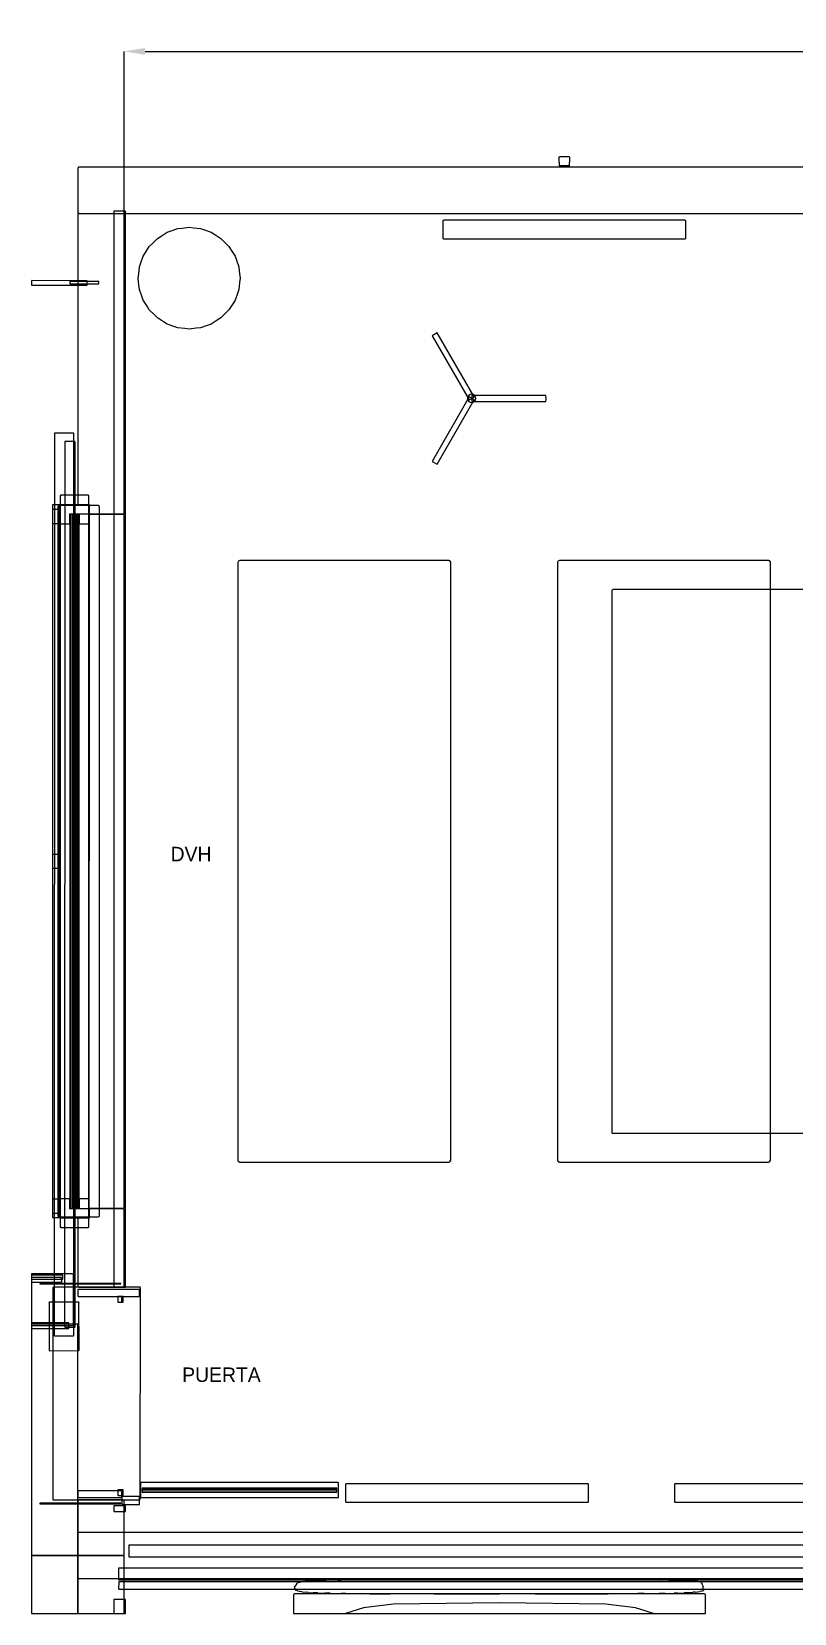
# Model space of a CAD drawing. Header units: metres. Extents: x 1133.8 to 1142.49, y -6.25 to 0.59.
# Drawn here: x 1133.8 to 1137.09, y -6.25 to 0.59 of the extents above; entities that cross this region are included whole.
import ezdxf

# ---------------------------------------------------------------- set-up
doc = ezdxf.new("R2010")
doc.units = ezdxf.units.M
for name, color, linetype in [('CORTE', 7, 'Continuous'), ('COTAS', 4, 'Continuous'), ('TEXTOS', 7, 'Continuous'), ('VISTA', 8, 'Continuous')]:
    doc.layers.add(name, color=color, linetype=linetype)
doc.dimstyles.get("Standard").update_dxf_attribs({"dimtxt": 2.5, "dimasz": 2.5, "dimexe": 1.25, "dimexo": 0.625, "dimtad": 1, "dimcen": 2.5, "dimazin": 3, "dimtfac": 1, "dimtmove": 0, "dimatfit": 3})

# ---------------------------------------------------------------- blocks, each defined once
blk = doc.blocks.new('_CLOSEDFILLED')
at = {"color": 0, "linetype": 'BYBLOCK'}
blk.add_solid([(-1, 0.164), (0, 0), (-1, -0.164)], dxfattribs=at)
blk = doc.blocks.new('*D1')
for p, q in [((1134.2, 0), (1134.2, 0.5)), ((1134.29, 0.5), (1137.805, 0.5)), ((1138.195, 0.5), (1141.71, 0.5)), ((1141.8, 0), (1141.8, 0.5))]:
    blk.add_line(p, q)
at = {"layer": 'Defpoints'}
for p in [(1134.2, 0.5), (1134.2, 0), (1141.8, 0)]:
    blk.add_point(p, dxfattribs=at)
at = {"layer": 'COTAS', "xscale": 0.09, "yscale": 0.09, "rotation": 180}
blk.add_blockref('_CLOSEDFILLED', (1134.2, 0.5), dxfattribs=at)
at = {"layer": 'COTAS', "xscale": 0.09, "yscale": 0.09}
blk.add_blockref('_CLOSEDFILLED', (1141.8, 0.5), dxfattribs=at)
at = {"layer": 'COTAS', "insert": (1138, 0.5), "char_height": 0.13, "attachment_point": 5}
blk.add_mtext('7,6', dxfattribs=at)

msp = doc.modelspace()

# ---------------------------------------------------------------- linework, layer by layer
at = {"layer": 'CORTE'}
for p, q in [((1136.0776, 0.0437), (1136.0775, 0.0433)), ((1136.0775, 0.0213), (1136.0775, 0.0433)), ((1136.0775, 0.0213), (1136.0775, 0.0067)), ((1136.0777, 0.0061), (1136.0775, 0.0067)), ((1136.0776, 0.0437), (1136.0778, 0.0443)), ((1136.0777, 0.0061), (1136.0778, 0.0057)), ((1136.0779, 0.0444), (1136.0778, 0.0443)), ((1136.0779, 0.0056), (1136.0778, 0.0057)), ((1136.0779, 0.0444), (1136.078, 0.0445)), ((1136.0779, 0.0056), (1136.078, 0.0055)), ((1136.078, 0.0445), (1136.0781, 0.0446)), ((1136.0781, 0.0054), (1136.078, 0.0055)), ((1136.0781, 0.0446), (1136.0782, 0.0447)), ((1136.0782, 0.0053), (1136.0781, 0.0054)), ((1136.0782, 0.0447), (1136.0788, 0.0449)), ((1136.0788, 0.0051), (1136.0782, 0.0053)), ((1136.0788, 0.0449), (1136.0792, 0.045)), ((1136.0792, 0.005), (1136.0788, 0.0051)), ((1136.0792, 0.045), (1136.1042, 0.045)), ((1136.1042, 0.005), (1136.0792, 0.005)), ((1136.1042, 0.045), (1136.1208, 0.045)), ((1136.1208, 0.005), (1136.1042, 0.005)), ((1136.1208, 0.045), (1136.1214, 0.0448)), ((1136.1214, 0.0052), (1136.1208, 0.005)), ((1136.1214, 0.0448), (1136.1218, 0.0447)), ((1136.1218, 0.0053), (1136.1214, 0.0052)), ((1136.1218, 0.0447), (1136.1219, 0.0446)), ((1136.1219, 0.0054), (1136.1218, 0.0053)), ((1136.1219, 0.0446), (1136.122, 0.0445)), ((1136.122, 0.0055), (1136.1219, 0.0054)), ((1136.122, 0.0445), (1136.1221, 0.0444)), ((1136.122, 0.0055), (1136.1221, 0.0056)), ((1136.1222, 0.0443), (1136.1221, 0.0444)), ((1136.1222, 0.0057), (1136.1221, 0.0056)), ((1136.1222, 0.0443), (1136.1224, 0.0437)), ((1136.1222, 0.0057), (1136.1223, 0.0061)), ((1136.1225, 0.0067), (1136.1223, 0.0061)), ((1136.1225, 0.0433), (1136.1224, 0.0437)), ((1136.1225, 0.0433), (1136.1225, 0.0213)), ((1136.1225, 0.0213), (1136.1225, 0.0213)), ((1136.1225, 0.0067), (1136.1225, 0.0213))]:
    msp.add_line(p, q, dxfattribs=at)
msp.add_lwpolyline([(1138.7513, 0), (1134.0045, 0), (1134.0034, -0.0003), (1134.0019, -0.0008), (1134.0017, -0.001), (1134.0013, -0.0013), (1134.001, -0.0017), (1134.001, -0.0017), (1134.0008, -0.0019), (1134.0003, -0.0034), (1134, -0.0045), (1134, -0.118), (1134, -0.1955), (1134.0005, -0.197), (1134.0008, -0.1981), (1134.0011, -0.1984), (1134.0013, -0.1987), (1134.0017, -0.199), (1134.0019, -0.1992), (1134.0034, -0.1997), (1134.0045, -0.2), (1138.7513, -0.2)], dxfattribs=at)
at = {"layer": 'VISTA'}
for p, q in [((1134.4021, -0.2756), (1134.431, -0.2655)), ((1134.431, -0.2655), (1134.4496, -0.2634)), ((1134.4496, -0.2634), (1134.48, -0.26)), ((1134.48, -0.26), (1134.4985, -0.2621)), ((1134.4985, -0.2621), (1134.529, -0.2655)), ((1134.529, -0.2655), (1134.5465, -0.2717)), ((1134.5465, -0.2717), (1134.5755, -0.2818)), ((1134.308, -0.3428), (1134.3212, -0.3297)), ((1134.3212, -0.3297), (1134.3428, -0.308)), ((1134.3428, -0.308), (1134.3586, -0.2981)), ((1134.3586, -0.2981), (1134.3845, -0.2818)), ((1134.3845, -0.2818), (1134.4021, -0.2756)), ((1134.5755, -0.2818), (1134.5912, -0.2917)), ((1134.5912, -0.2917), (1134.6172, -0.308)), ((1134.6172, -0.308), (1134.6303, -0.3212)), ((1134.6303, -0.3212), (1134.652, -0.3428)), ((1134.2717, -0.4135), (1134.2818, -0.3845)), ((1134.2818, -0.3845), (1134.2917, -0.3688)), ((1134.2917, -0.3688), (1134.308, -0.3428)), ((1134.652, -0.3428), (1134.6619, -0.3586)), ((1134.6619, -0.3586), (1134.6782, -0.3845)), ((1134.6782, -0.3845), (1134.6844, -0.4021)), ((1134.6844, -0.4021), (1134.6945, -0.431)), ((1134.26, -0.48), (1134.2621, -0.4615)), ((1134.2621, -0.4615), (1134.2655, -0.431)), ((1134.2655, -0.431), (1134.2717, -0.4135)), ((1134.6945, -0.431), (1134.6966, -0.4496)), ((1134.6966, -0.4496), (1134.7, -0.48)), ((1134.2634, -0.5104), (1134.26, -0.48)), ((1134.2655, -0.529), (1134.2634, -0.5104)), ((1134.2756, -0.5579), (1134.2655, -0.529)), ((1134.6883, -0.5465), (1134.6782, -0.5755)), ((1134.6945, -0.529), (1134.6883, -0.5465)), ((1134.6979, -0.4985), (1134.6945, -0.529)), ((1134.7, -0.48), (1134.6979, -0.4985)), ((1134.2818, -0.5755), (1134.2756, -0.5579)), ((1134.2981, -0.6014), (1134.2818, -0.5755)), ((1134.308, -0.6172), (1134.2981, -0.6014)), ((1134.6683, -0.5912), (1134.652, -0.6172)), ((1134.6782, -0.5755), (1134.6683, -0.5912)), ((1134.3297, -0.6388), (1134.308, -0.6172)), ((1134.3428, -0.652), (1134.3297, -0.6388)), ((1134.3688, -0.6683), (1134.3428, -0.652)), ((1134.3845, -0.6782), (1134.3688, -0.6683)), ((1134.4135, -0.6883), (1134.3845, -0.6782)), ((1134.5755, -0.6782), (1134.5579, -0.6844)), ((1134.6014, -0.6619), (1134.5755, -0.6782)), ((1134.6172, -0.652), (1134.6014, -0.6619)), ((1134.6388, -0.6303), (1134.6172, -0.652)), ((1134.652, -0.6172), (1134.6388, -0.6303)), ((1134.431, -0.6945), (1134.4135, -0.6883)), ((1134.4615, -0.6979), (1134.431, -0.6945)), ((1134.48, -0.7), (1134.4615, -0.6979)), ((1134.5104, -0.6966), (1134.48, -0.7)), ((1134.529, -0.6945), (1134.5104, -0.6966)), ((1134.5579, -0.6844), (1134.529, -0.6945)), ((1134.9432, -6.1235), (1134.935, -6.135)), ((1134.9368, -6.1416), (1134.935, -6.135)), ((1134.9368, -6.1416), (1134.9401, -6.1513)), ((1134.9479, -6.1527), (1134.9401, -6.1513)), ((1134.9432, -6.1235), (1134.9471, -6.1188)), ((1134.9587, -6.1154), (1134.9471, -6.1188)), ((1134.9587, -6.1154), (1134.9621, -6.1143)), ((1134.9742, -6.1122), (1134.9621, -6.1143)), ((1134.9742, -6.1122), (1134.9799, -6.1111)), ((1135.0008, -6.1098), (1134.9799, -6.1111)), ((1135.0008, -6.1098), (1135.0158, -6.1088)), ((1135.0538, -6.1078), (1135.0158, -6.1088)), ((1135.0538, -6.1078), (1135.071, -6.1074)), ((1135.1201, -6.1064), (1135.071, -6.1074)), ((1135.1201, -6.1064), (1135.1359, -6.1061)), ((1135.1905, -6.1054), (1135.1359, -6.1061)), ((1135.1905, -6.1054), (1135.2186, -6.105)), ((1135.2948, -6.1047), (1135.2186, -6.105)), ((1135.2948, -6.1047), (1135.3486, -6.1045)), ((1135.671, -6.1045), (1135.3486, -6.1045)), ((1135.671, -6.1045), (1135.82, -6.1045)), ((1136.1673, -6.1047), (1135.82, -6.1045)), ((1136.1673, -6.1047), (1136.2878, -6.1047)), ((1136.3749, -6.1049), (1136.2878, -6.1047)), ((1136.3749, -6.1049), (1136.4215, -6.105)), ((1136.4737, -6.1055), (1136.4215, -6.105)), ((1136.4737, -6.1055), (1136.5098, -6.1059)), ((1136.5509, -6.1068), (1136.5098, -6.1059)), ((1136.5509, -6.1068), (1136.5699, -6.1073)), ((1136.6056, -6.1086), (1136.5699, -6.1073)), ((1136.6056, -6.1086), (1136.6185, -6.109)), ((1136.6455, -6.1104), (1136.6185, -6.109)), ((1136.6455, -6.1104), (1136.6605, -6.1111)), ((1136.6756, -6.1129), (1136.6605, -6.1111)), ((1136.6756, -6.1129), (1136.6858, -6.1141)), ((1136.6919, -6.1173), (1136.6858, -6.1141)), ((1136.6917, -6.154), (1136.7002, -6.1513)), ((1136.6919, -6.1173), (1136.6944, -6.1188)), ((1136.6975, -6.1308), (1136.6944, -6.1188)), ((1136.6975, -6.1308), (1136.6988, -6.135)), ((1136.6992, -6.1457), (1136.6988, -6.135)), ((1136.6992, -6.1457), (1136.7002, -6.1513)), ((1134.9479, -6.1527), (1134.9622, -6.1557)), ((1134.9679, -6.1563), (1134.9622, -6.1557)), ((1134.9679, -6.1563), (1134.9866, -6.1587)), ((1134.9948, -6.1594), (1134.9866, -6.1587)), ((1134.9948, -6.1594), (1135.0159, -6.1612)), ((1135.0356, -6.1618), (1135.0159, -6.1612)), ((1135.0356, -6.1618), (1135.0654, -6.1629)), ((1135.0893, -6.1632), (1135.0654, -6.1629)), ((1135.0893, -6.1632), (1135.1362, -6.1639)), ((1135.1566, -6.1641), (1135.1362, -6.1639)), ((1135.1566, -6.1641), (1135.2231, -6.1648)), ((1135.2603, -6.165), (1135.2231, -6.1648)), ((1135.2603, -6.165), (1135.3487, -6.1655)), ((1135.538, -6.1656), (1135.3487, -6.1655)), ((1135.538, -6.1656), (1135.82, -6.1657)), ((1135.9742, -6.1655), (1135.82, -6.1657)), ((1135.9742, -6.1655), (1136.2873, -6.1652)), ((1136.3174, -6.1651), (1136.2873, -6.1652)), ((1136.3174, -6.1651), (1136.4169, -6.1648)), ((1136.4447, -6.1646), (1136.4169, -6.1648)), ((1136.4447, -6.1646), (1136.5097, -6.1641)), ((1136.5359, -6.1636), (1136.5097, -6.1641)), ((1136.5359, -6.1636), (1136.5748, -6.1629)), ((1136.5888, -6.1622), (1136.5748, -6.1629)), ((1136.5888, -6.1622), (1136.618, -6.161)), ((1136.6268, -6.1604), (1136.618, -6.161)), ((1136.6268, -6.1604), (1136.6545, -6.1587)), ((1136.6644, -6.1578), (1136.6545, -6.1587)), ((1136.6644, -6.1578), (1136.6857, -6.1558)), ((1136.6917, -6.154), (1136.6857, -6.1558))]:
    msp.add_line(p, q, dxfattribs=at)
for points in [[(1134.001, -0.0017), (1134.0008, -0.0019), (1134.0003, -0.0034), (1134, -0.0045), (1134, -0.8902), (1134, -1.458), (1134.0485, -1.458), (1134.0485, -1.5), (1134.118, -1.5), (1134.1955, -1.5), (1134.197, -1.4995), (1134.1981, -1.4992), (1134.1984, -1.4989), (1134.1987, -1.4987), (1134.1989, -1.4984), (1134.1992, -1.4981), (1134.1995, -1.497), (1134.2, -1.4955), (1134.2, -0.8902), (1134.2, -0.0045), (1134.1997, -0.0034), (1134.1992, -0.0019), (1134.199, -0.0017), (1134.1987, -0.0013), (1134.1984, -0.0011), (1134.1981, -0.0008), (1134.197, -0.0005), (1134.1955, 0), (1134.118, 0), (1134.0045, 0), (1134.0034, -0.0003), (1134.0019, -0.0008), (1134.0017, -0.001), (1134.0013, -0.0013), (1134.001, -0.0017)], [(1134.205, -4.84), (1134.205, -0.19), (1134.155, -0.19), (1134.155, -4.84), (1134.205, -4.84)], [(1135.576, -0.2317), (1135.5758, -0.2319), (1135.5752, -0.2338), (1135.575, -0.2345), (1135.575, -0.2863), (1135.575, -0.3055), (1135.5756, -0.3074), (1135.5758, -0.3081), (1135.5762, -0.3085), (1135.5763, -0.3087), (1135.5767, -0.309), (1135.5769, -0.3092), (1135.5788, -0.3098), (1135.5795, -0.31), (1136.3395, -0.31), (1136.6205, -0.31), (1136.6224, -0.3094), (1136.6231, -0.3092), (1136.6235, -0.3088), (1136.6237, -0.3087), (1136.6238, -0.3085), (1136.6242, -0.3081), (1136.6244, -0.3074), (1136.625, -0.3055), (1136.625, -0.2863), (1136.625, -0.2345), (1136.6248, -0.2338), (1136.6242, -0.2319), (1136.624, -0.2317), (1136.6237, -0.2313), (1136.6235, -0.2312), (1136.6231, -0.2308), (1136.6224, -0.2306), (1136.6205, -0.23), (1136.3395, -0.23), (1135.5795, -0.23), (1135.5788, -0.2302), (1135.5769, -0.2308), (1135.5767, -0.231), (1135.5763, -0.2313), (1135.576, -0.2317)], [(1134.039, -0.51), (1134.04, -0.491), (1133.8, -0.4903), (1133.8, -0.5098), (1134.039, -0.51)], [(1134.09, -0.505), (1134.09, -0.495), (1133.965, -0.495), (1133.965, -0.5043), (1134.09, -0.505)], [(1135.6887, -1.0065), (1135.7084, -0.9961), (1135.7113, -0.9935), (1135.5513, -0.7163), (1135.5288, -0.7293), (1135.6887, -1.0065)], [(1135.5514, -1.2837), (1135.7113, -1.0065), (1135.7049, -1.0015), (1135.6887, -0.9935), (1135.5295, -1.2716), (1135.5514, -1.2837)], [(1135.7, -1.018), (1135.7069, -1.0166), (1135.7127, -1.0127), (1135.7166, -1.0069), (1135.718, -1), (1135.7166, -0.9931), (1135.7127, -0.9873), (1135.7069, -0.9834), (1135.7, -0.982), (1135.6931, -0.9834), (1135.6873, -0.9873), (1135.6834, -0.9931), (1135.682, -1), (1135.6834, -1.0069), (1135.6873, -1.0127), (1135.6931, -1.0166), (1135.7, -1.018)], [(1135.7, -1.013), (1136.02, -1.013), (1136.0211, -1.005), (1136.02, -0.987), (1135.7, -0.987), (1135.7, -1.013)], [(1133.8975, -5.0486), (1133.8992, -5.0503), (1133.9808, -5.0503), (1133.9825, -5.0486), (1133.9825, -1.1514), (1133.9808, -1.1497), (1133.898, -1.1505), (1133.8975, -5.0486)], [(1135.6451, -1.1192), (1135.6451, -1.1192), (1135.6451, -1.1192), (1135.6451, -1.1192)], [(1133.9425, -5.0119), (1133.9442, -5.0136), (1133.9858, -5.0136), (1133.9875, -5.0119), (1133.9875, -1.1881), (1133.9858, -1.1864), (1133.9442, -1.1864), (1133.9433, -1.1866), (1133.943, -1.1871), (1133.9425, -5.0119)], [(1133.9432, -1.1872), (1133.9432, -1.187), (1133.9432, -1.1872), (1133.9432, -1.1872)], [(1133.9818, -1.2501), (1133.9818, -1.2501), (1133.9818, -1.2501), (1133.9818, -1.2501)], [(1133.9818, -1.2503), (1133.9818, -1.2519), (1133.9818, -1.2519), (1133.9818, -1.2503)], [(1133.9237, -4.5808), (1133.9265, -4.582), (1134.0435, -4.582), (1134.0463, -4.5808), (1134.0475, -4.578), (1134.0475, -1.422), (1134.0463, -1.4192), (1134.0435, -1.418), (1133.9265, -1.418), (1133.9237, -1.4192), (1133.9225, -1.422), (1133.9237, -4.5808)], [(1133.9242, -1.4197), (1133.924, -1.4202), (1133.924, -1.4195), (1133.9242, -1.4197)], [(1134.0458, -1.4197), (1134.0453, -1.4195), (1134.046, -1.4195), (1134.0458, -1.4197)], [(1133.92, -1.54), (1133.92, -1.5182), (1133.92, -1.46), (1133.9118, -1.46), (1133.89, -1.46), (1133.89, -1.4818), (1133.89, -1.54), (1133.8982, -1.54), (1133.92, -1.54)], [(1133.89, -1.48), (1133.89, -4.52), (1133.92, -4.52), (1133.92, -1.48), (1133.89, -1.48)], [(1133.913, -4.5309), (1133.9148, -4.5351), (1133.919, -4.5369), (1134.087, -4.5369), (1134.0912, -4.5351), (1134.093, -4.5309), (1134.093, -1.4691), (1134.0912, -1.4649), (1134.087, -1.4631), (1133.919, -1.4631), (1133.9148, -1.4649), (1133.913, -1.4691), (1133.913, -4.5309)], [(1133.9215, -4.5369), (1133.9225, -4.5369), (1133.9225, -1.4631), (1133.9215, -4.5369)], [(1133.9233, -1.4606), (1133.9232, -1.4607), (1133.9227, -1.4624), (1133.9225, -1.463), (1133.9225, -1.5182), (1133.9225, -1.537), (1133.9231, -1.5387), (1133.9232, -1.5393), (1133.9236, -1.5397), (1133.9237, -1.5398), (1133.9241, -1.5402), (1133.9242, -1.5403), (1133.9259, -1.5408), (1133.9265, -1.541), (1133.9655, -1.541), (1133.9655, -1.498), (1134.0045, -1.498), (1134.0045, -1.541), (1134.0137, -1.541), (1134.0435, -1.541), (1134.0452, -1.5404), (1134.0458, -1.5403), (1134.0462, -1.5399), (1134.0463, -1.5398), (1134.0464, -1.5397), (1134.0468, -1.5393), (1134.0469, -1.5387), (1134.0475, -1.537), (1134.0475, -1.5182), (1134.0475, -1.463), (1134.0473, -1.4624), (1134.0468, -1.4607), (1134.0467, -1.4606), (1134.0463, -1.4602), (1134.0462, -1.4601), (1134.0458, -1.4597), (1134.0452, -1.4596), (1134.0435, -1.459), (1134.0137, -1.459), (1133.9265, -1.459), (1133.9259, -1.4592), (1133.9242, -1.4597), (1133.9241, -1.4598), (1133.9237, -1.4602), (1133.9233, -1.4606)], [(1133.9225, -4.5369), (1134.0475, -4.5369), (1134.0475, -1.4631), (1133.9225, -1.4631), (1133.9225, -4.5369)], [(1133.9655, -4.5), (1133.9675, -4.5), (1133.9675, -1.5), (1133.9655, -1.5), (1133.9655, -4.5)], [(1133.9655, -1.5), (1133.9655, -1.512), (1133.9675, -1.512), (1133.9675, -1.5), (1133.9655, -1.5)], [(1133.9765, -4.5), (1133.9765, -3.7326), (1133.9765, -1.5), (1133.9742, -1.5), (1133.9675, -1.5), (1133.9675, -2.2674), (1133.9675, -4.5), (1133.9698, -4.5), (1133.9765, -4.5)], [(1133.9765, -4.5), (1133.9785, -4.5), (1133.9785, -1.5), (1133.9765, -1.5), (1133.9765, -4.5)], [(1133.9765, -1.5), (1133.9765, -1.512), (1133.9785, -1.512), (1133.9785, -1.5), (1133.9765, -1.5)], [(1134.0045, -4.5), (1134.1955, -4.5), (1134.2, -4.4955), (1134.2, -1.5045), (1134.1955, -1.5), (1134.0045, -1.5), (1134, -1.5045), (1134, -4.4955), (1134.0045, -4.5)], [(1134.0475, -4.5369), (1134.0485, -4.5369), (1134.0485, -1.4631), (1134.0475, -4.5369)], [(1133.9785, -4.4955), (1133.9915, -4.4955), (1133.9915, -1.5045), (1133.9785, -1.5045), (1133.9785, -4.4955)], [(1133.9785, -1.5045), (1133.9785, -1.5105), (1133.9915, -1.5105), (1133.9915, -1.5045), (1133.9785, -1.5045)], [(1133.9915, -4.4955), (1133.9935, -4.4955), (1133.9935, -1.5045), (1133.9915, -1.5045), (1133.9915, -4.4955)], [(1133.9915, -1.5045), (1133.9915, -1.5165), (1133.9935, -1.5165), (1133.9935, -1.5045), (1133.9915, -1.5045)], [(1134.0025, -4.4955), (1134.0025, -3.7326), (1134.0025, -1.5045), (1134.0002, -1.5045), (1133.9935, -1.5045), (1133.9935, -2.2674), (1133.9935, -4.4955), (1133.9958, -4.4955), (1134.0025, -4.4955)], [(1134.0025, -4.4955), (1134.0045, -4.4955), (1134.0045, -1.5045), (1134.0025, -1.5045), (1134.0025, -4.4955)], [(1134.0025, -1.5045), (1134.0025, -1.5165), (1134.0045, -1.5165), (1134.0045, -1.5045), (1134.0025, -1.5045)], [(1134.69, -4.291), (1134.6917, -4.2962), (1134.699, -4.3), (1135.601, -4.3), (1135.6062, -4.2983), (1135.61, -4.291), (1135.61, -1.709), (1135.6083, -1.7038), (1135.601, -1.7), (1134.699, -1.7), (1134.6926, -1.7026), (1134.69, -1.709), (1134.69, -4.291)], [(1136.07, -4.291), (1136.0717, -4.2962), (1136.079, -4.3), (1136.981, -4.3), (1136.9862, -4.2983), (1136.99, -4.291), (1136.99, -1.709), (1136.9883, -1.7038), (1136.981, -1.7), (1136.079, -1.7), (1136.0726, -1.7026), (1136.07, -1.709), (1136.07, -4.291)], [(1136.305, -4.1705), (1136.3069, -4.1742), (1140.0505, -4.175), (1140.0542, -4.1731), (1140.055, -1.8295), (1140.0531, -1.8258), (1136.3095, -1.825), (1136.305, -1.8295), (1136.305, -4.1705)], [(1133.92, -3.03), (1133.92, -3.0136), (1133.92, -2.97), (1133.9118, -2.97), (1133.89, -2.97), (1133.89, -2.9864), (1133.89, -3.03), (1133.8982, -3.03), (1133.92, -3.03)], [(1133.92, -4.54), (1133.92, -4.5182), (1133.92, -4.46), (1133.9118, -4.46), (1133.89, -4.46), (1133.89, -4.4818), (1133.89, -4.54), (1133.8982, -4.54), (1133.92, -4.54)], [(1133.9233, -4.4606), (1133.9232, -4.4607), (1133.9227, -4.4624), (1133.9225, -4.463), (1133.9225, -4.5182), (1133.9225, -4.537), (1133.9231, -4.5387), (1133.9232, -4.5393), (1133.9236, -4.5397), (1133.9237, -4.5398), (1133.9241, -4.5402), (1133.9242, -4.5403), (1133.9259, -4.5408), (1133.9265, -4.541), (1134.0137, -4.541), (1134.0435, -4.541), (1134.0452, -4.5404), (1134.0458, -4.5403), (1134.0462, -4.5399), (1134.0463, -4.5398), (1134.0464, -4.5397), (1134.0468, -4.5393), (1134.0469, -4.5387), (1134.0475, -4.537), (1134.0475, -4.5182), (1134.0475, -4.463), (1134.0473, -4.4624), (1134.0468, -4.4607), (1134.0467, -4.4606), (1134.0463, -4.4602), (1134.0462, -4.4601), (1134.0458, -4.4597), (1134.0452, -4.4596), (1134.0435, -4.459), (1134.0137, -4.459), (1134.0045, -4.459), (1134.0045, -4.502), (1133.9655, -4.502), (1133.9655, -4.459), (1133.9265, -4.459), (1133.9259, -4.4592), (1133.9242, -4.4597), (1133.9241, -4.4598), (1133.9237, -4.4602), (1133.9233, -4.4606)], [(1133.9655, -4.488), (1133.9655, -4.5), (1133.9675, -4.5), (1133.9675, -4.488), (1133.9655, -4.488)], [(1133.9765, -4.488), (1133.9765, -4.5), (1133.9785, -4.5), (1133.9785, -4.488), (1133.9765, -4.488)], [(1133.9785, -4.4895), (1133.9785, -4.4955), (1133.9915, -4.4955), (1133.9915, -4.4895), (1133.9785, -4.4895)], [(1133.9915, -4.4835), (1133.9915, -4.4955), (1133.9935, -4.4955), (1133.9935, -4.4835), (1133.9915, -4.4835)], [(1134, -4.7011), (1134, -4.8355), (1134.0005, -4.837), (1134.0008, -4.8381), (1134.0011, -4.8384), (1134.0013, -4.8387), (1134.0017, -4.839), (1134.0019, -4.8392), (1134.0034, -4.8397), (1134.0045, -4.84), (1134.118, -4.84), (1134.1955, -4.84), (1134.197, -4.8395), (1134.1981, -4.8392), (1134.1984, -4.8389), (1134.1987, -4.8387), (1134.1989, -4.8384), (1134.1992, -4.8381), (1134.1995, -4.837), (1134.2, -4.8355), (1134.2, -4.7011), (1134.2, -4.5045), (1134.1997, -4.5034), (1134.1992, -4.5019), (1134.199, -4.5017), (1134.1987, -4.5013), (1134.1984, -4.5011), (1134.1981, -4.5008), (1134.197, -4.5005), (1134.1955, -4.5), (1134.118, -4.5), (1134.0485, -4.5), (1134.0485, -4.542), (1134, -4.542), (1134, -4.7011)], [(1134.0025, -4.4835), (1134.0025, -4.4955), (1134.0045, -4.4955), (1134.0045, -4.4835), (1134.0025, -4.4835)], [(1133.9242, -4.5803), (1133.9247, -4.5805), (1133.924, -4.5805), (1133.9242, -4.5803)], [(1134.046, -4.5805), (1134.0453, -4.5805), (1134.0458, -4.5803), (1134.046, -4.5805)], [(1133.9765, -5.006), (1133.979, -5.005), (1133.98, -5.0025), (1133.98, -4.7864), (1133.979, -4.7839), (1133.9765, -4.7829), (1133.8, -4.7829), (1133.8, -5.006), (1133.9765, -5.006)], [(1133.9783, -4.7839), (1133.979, -4.7846), (1133.9783, -4.7846), (1133.9783, -4.7839)], [(1133.8, -4.7883), (1133.8, -4.8063), (1133.935, -4.8063), (1133.935, -4.7883), (1133.8, -4.7883)], [(1133.93, -4.8192), (1133.9293, -4.7979), (1133.8, -4.7979), (1133.8, -4.8193), (1133.93, -4.8192)], [(1133.835, -4.826), (1134.185, -4.826), (1134.185, -4.824), (1133.835, -4.824), (1133.835, -4.826)], [(1134.2653, -5.76), (1134.2691, -5.7583), (1134.27, -4.844), (1134.268, -4.8407), (1133.8947, -4.84), (1133.8909, -4.8417), (1133.8914, -5.7588), (1134.2653, -5.76)], [(1134.001, -4.88), (1134.264, -4.88), (1134.2647, -4.8797), (1134.265, -4.879), (1134.265, -4.851), (1134.2647, -4.8503), (1134.264, -4.85), (1134.001, -4.85), (1134.0003, -4.8503), (1134, -4.851), (1134, -4.879), (1134.0003, -4.8797), (1134.001, -4.88)], [(1133.8756, -5.1137), (1133.8759, -5.1141), (1133.8763, -5.1144), (1133.878, -5.115), (1134.0037, -5.1144), (1134.0041, -5.1141), (1134.0044, -5.1137), (1134.005, -5.112), (1134.0044, -4.9063), (1134.0041, -4.9059), (1134.0037, -4.9056), (1134.002, -4.905), (1133.878, -4.905), (1133.8759, -4.9059), (1133.8756, -5.1137)], [(1133.8765, -4.9065), (1133.8759, -4.9065), (1133.8759, -4.9059), (1133.8765, -4.9065)], [(1134.0035, -4.9065), (1134.0035, -4.9059), (1134.0041, -4.9059), (1134.0035, -4.9065)], [(1134.173, -4.905), (1134.188, -4.905), (1134.1887, -4.9047), (1134.189, -4.904), (1134.189, -4.881), (1134.1887, -4.8803), (1134.188, -4.88), (1134.173, -4.88), (1134.1723, -4.8803), (1134.172, -4.881), (1134.172, -4.904), (1134.1723, -4.9047), (1134.173, -4.905)], [(1134.1895, -4.905), (1134.1945, -4.905), (1134.1949, -4.9049), (1134.195, -4.9045), (1134.195, -4.8805), (1134.1949, -4.8801), (1134.1945, -4.88), (1134.1895, -4.88), (1134.1891, -4.8801), (1134.189, -4.8805), (1134.189, -4.9045), (1134.1891, -4.9049), (1134.1895, -4.905)], [(1133.8, -4.9945), (1133.8, -5.0195), (1133.96, -5.0195), (1133.96, -4.9945), (1133.8, -4.9945)], [(1133.9997, -5.9997), (1133.9997, -5.0003), (1133.8, -5.0003), (1133.8, -5.9998), (1133.9997, -5.9997)], [(1133.9787, -5.0047), (1133.9783, -5.005), (1133.9783, -5.0043), (1133.9787, -5.0047)], [(1133.9997, -5.0003), (1133.9997, -5.0003), (1133.9997, -5.0003), (1133.9997, -5.0003)], [(1133.8765, -5.1135), (1133.8765, -5.1141), (1133.8759, -5.1141), (1133.8765, -5.1135)], [(1134.0035, -5.1135), (1134.0041, -5.1135), (1134.0041, -5.1141), (1134.0035, -5.1135)], [(1134.001, -5.75), (1134.189, -5.75), (1134.1897, -5.7497), (1134.19, -5.749), (1134.19, -5.721), (1134.1897, -5.7203), (1134.189, -5.72), (1134.001, -5.72), (1134.0003, -5.7203), (1134, -5.721), (1134, -5.749), (1134.0003, -5.7497), (1134.001, -5.75)], [(1134.173, -5.74), (1134.188, -5.74), (1134.1887, -5.7397), (1134.189, -5.739), (1134.189, -5.717), (1134.1887, -5.7163), (1134.188, -5.716), (1134.173, -5.716), (1134.1723, -5.7163), (1134.172, -5.717), (1134.172, -5.739), (1134.1723, -5.7397), (1134.173, -5.74)], [(1134.1895, -5.74), (1134.1945, -5.74), (1134.1949, -5.7399), (1134.195, -5.7395), (1134.195, -5.7165), (1134.1949, -5.7161), (1134.1945, -5.716), (1134.1895, -5.716), (1134.1891, -5.7161), (1134.189, -5.7165), (1134.189, -5.7395), (1134.1891, -5.7399), (1134.1895, -5.74)], [(1134.27, -5.686), (1134.27, -5.749), (1134.2703, -5.7497), (1134.271, -5.75), (1135.124, -5.75), (1135.1247, -5.7497), (1135.125, -5.749), (1135.125, -5.686), (1135.1247, -5.6853), (1135.124, -5.685), (1134.271, -5.685), (1134.2703, -5.6853), (1134.27, -5.686)], [(1135.1178, -5.721), (1135.118, -5.7152), (1134.2772, -5.715), (1134.2771, -5.7208), (1135.1178, -5.721)], [(1134.2775, -5.727), (1135.118, -5.7265), (1135.1175, -5.709), (1134.2775, -5.7091), (1134.2775, -5.727)], [(1135.1559, -5.6918), (1135.1558, -5.6919), (1135.1552, -5.6939), (1135.155, -5.6945), (1135.155, -5.7493), (1135.155, -5.7655), (1135.1556, -5.7675), (1135.1558, -5.7681), (1135.1562, -5.7686), (1135.1563, -5.7687), (1135.1568, -5.7691), (1135.1569, -5.7692), (1135.1589, -5.7698), (1135.1595, -5.77), (1135.9629, -5.77), (1136.2005, -5.77), (1136.2025, -5.7694), (1136.2031, -5.7692), (1136.2036, -5.7688), (1136.2037, -5.7687), (1136.2038, -5.7686), (1136.2042, -5.7681), (1136.2044, -5.7675), (1136.205, -5.7655), (1136.205, -5.7493), (1136.205, -5.6945), (1136.2048, -5.6939), (1136.2042, -5.6919), (1136.2041, -5.6918), (1136.2037, -5.6913), (1136.2036, -5.6912), (1136.2031, -5.6908), (1136.2025, -5.6906), (1136.2005, -5.69), (1135.9629, -5.69), (1135.1595, -5.69), (1135.1589, -5.6902), (1135.1569, -5.6908), (1135.1568, -5.6909), (1135.1563, -5.6913), (1135.1559, -5.6918)], [(1133.835, -5.776), (1134.185, -5.776), (1134.185, -5.774), (1133.835, -5.774), (1133.835, -5.776)], [(1134.001, -5.7617), (1134.0008, -5.7619), (1134.0003, -5.7634), (1134, -5.7645), (1134, -5.9017), (1134, -5.9955), (1134.0005, -5.997), (1134.0008, -5.9981), (1134.0011, -5.9984), (1134.0013, -5.9987), (1134.0017, -5.999), (1134.0019, -5.9992), (1134.0034, -5.9997), (1134.0045, -6), (1134.118, -6), (1134.1955, -6), (1134.197, -5.9995), (1134.1981, -5.9992), (1134.1984, -5.9989), (1134.1987, -5.9987), (1134.1989, -5.9984), (1134.1992, -5.9981), (1134.1995, -5.997), (1134.2, -5.9955), (1134.2, -5.9017), (1134.2, -5.7645), (1134.1997, -5.7634), (1134.1992, -5.7619), (1134.199, -5.7617), (1134.1987, -5.7613), (1134.1984, -5.7611), (1134.1981, -5.7608), (1134.197, -5.7605), (1134.1955, -5.76), (1134.118, -5.76), (1134.0045, -5.76), (1134.0034, -5.7603), (1134.0019, -5.7608), (1134.0017, -5.761), (1134.0013, -5.7613), (1134.001, -5.7617)], [(1134.155, -5.785), (1134.155, -5.81), (1134.205, -5.81), (1134.205, -5.785), (1134.155, -5.785)], [(1134.191, -5.78), (1134.264, -5.78), (1134.2647, -5.7797), (1134.265, -5.779), (1134.265, -5.746), (1134.2647, -5.7453), (1134.264, -5.745), (1134.191, -5.745), (1134.1903, -5.7453), (1134.19, -5.746), (1134.19, -5.779), (1134.1903, -5.7797), (1134.191, -5.78)], [(1134, -6), (1133.8, -6), (1133.8, -6.25), (1134, -6.25), (1134, -6)], [(1133.9997, -6.0003), (1133.8, -6.0002), (1133.8, -6.25), (1133.9997, -6.25), (1133.9997, -6.0003)], [(1133.9997, -5.9997), (1133.9997, -5.9997), (1133.9997, -5.9997), (1133.9997, -5.9997)], [(1134.001, -6.0017), (1134.0008, -6.0019), (1134.0003, -6.0034), (1134, -6.0045), (1134, -6.25), (1134.2, -6.25), (1134.2, -6.0045), (1134.1997, -6.0034), (1134.1992, -6.0019), (1134.199, -6.0017), (1134.1987, -6.0013), (1134.1984, -6.0011), (1134.1981, -6.0008), (1134.197, -6.0005), (1134.1955, -6), (1134.118, -6), (1134.0045, -6), (1134.0034, -6.0003), (1134.0019, -6.0008), (1134.0017, -6.001), (1134.0013, -6.0013), (1134.001, -6.0017)], [(1134.22, -5.955), (1134.22, -6.005), (1141.78, -6.005), (1141.78, -5.955), (1134.22, -5.955)], [(1134.175, -6.055), (1134.175, -6.105), (1137.525, -6.105), (1137.525, -6.055), (1134.175, -6.055)], [(1134.175, -6.144), (1134.177, -6.146), (1137.523, -6.146), (1137.525, -6.144), (1137.525, -6.116), (1137.523, -6.114), (1134.1758, -6.1144), (1134.175, -6.144)], [(1134.155, -6.19), (1134.155, -6.25), (1134.205, -6.25), (1134.205, -6.19), (1134.155, -6.19)], [(1134.93, -6.25), (1136.71, -6.25), (1136.71, -6.171), (1136.7082, -6.1668), (1136.704, -6.165), (1134.936, -6.165), (1134.9318, -6.1668), (1134.93, -6.171), (1134.93, -6.25)], [(1136.4067, -6.2256), (1136.2797, -6.2098), (1135.82, -6.2046), (1135.3603, -6.2098), (1135.2333, -6.2256), (1135.1555, -6.25), (1136.4845, -6.25), (1136.4067, -6.2256)]]:
    msp.add_lwpolyline(points, close=True, dxfattribs=at)
for points in [[(1137.3829, -5.69), (1136.5795, -5.69), (1136.5789, -5.6902), (1136.5769, -5.6908), (1136.5768, -5.6909), (1136.5763, -5.6913), (1136.5759, -5.6918), (1136.5759, -5.6918), (1136.5758, -5.6919), (1136.5752, -5.6939), (1136.575, -5.6945), (1136.575, -5.7493), (1136.575, -5.7655), (1136.5756, -5.7675), (1136.5758, -5.7681), (1136.5762, -5.7686), (1136.5763, -5.7687), (1136.5768, -5.7691), (1136.5769, -5.7692), (1136.5789, -5.7698), (1136.5795, -5.77), (1137.3829, -5.77)], [(1138.7513, -5.9), (1134.0045, -5.9), (1134.0034, -5.9003), (1134.0019, -5.9008), (1134.0017, -5.901), (1134.0013, -5.9013), (1134.001, -5.9017), (1134.001, -5.9017), (1134.0008, -5.9019), (1134.0003, -5.9034), (1134, -5.9045), (1134, -6.018), (1134, -6.0955), (1134.0005, -6.097), (1134.0008, -6.0981), (1134.0011, -6.0984), (1134.0013, -6.0987), (1134.0017, -6.099), (1134.0019, -6.0992), (1134.0034, -6.0997), (1134.0045, -6.1), (1138.7513, -6.1)]]:
    msp.add_lwpolyline(points, dxfattribs=at)

# ---------------------------------------------------------------- texts
at = {"layer": 'TEXTOS'}
for s, p in [('DVH', (1134.4, -3)), ('PUERTA', (1134.45, -5.25))]:
    msp.add_text(s, height=0.0625, dxfattribs=at).set_placement(p)

# ---------------------------------------------------------------- dimensions: what is measured, and where the dimension line sits
at = {"layer": 'COTAS'}
dim = msp.add_linear_dim(base=(1134.2, 0.5), p1=(1134.2, 0), p2=(1141.8, 0), dimstyle='Standard', override={"dimtxt": 0.13, "dimasz": 0.09}, dxfattribs=at)
dim.commit()
dim.dimension.update_dxf_attribs({"geometry": '*D1', "text_midpoint": (1138, 0.5)})

doc.saveas('drawing.dxf')
